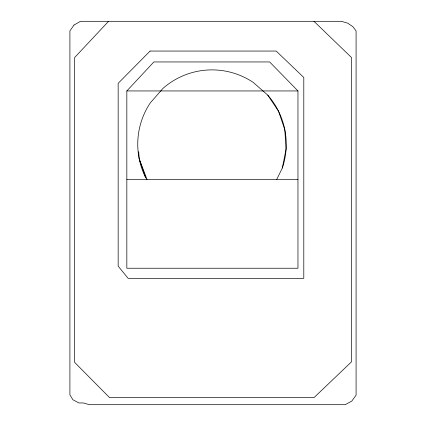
<?xml version="1.0" encoding="UTF-8"?>
<svg xmlns="http://www.w3.org/2000/svg" width="426" height="426" viewBox="0 0 426 426"><rect width="100%" height="100%" fill="white"/><g stroke="black" fill="none" stroke-linecap="round" stroke-linejoin="round"><path stroke-width="0.64" d="M276.65 179.591L282.337 168.014L286.091 148.978L284.802 129.621L278.545 111.255L267.757 95.136L253.166 82.356A74.193 74.193 0 0 0 162.972 88.39L150.208 102.996A74.39 74.39 0 0 0 145.447 177.168L147.066 179.591L139.19 158.802L138.716 151.704M126.841 90.946L153.866 61.951L269.647 61.951L297.96 90.946L297.96 268.236L126.841 268.236L126.841 90.946L297.96 90.946M108.577 21.3L74.651 57.526L74.651 362.393L109.626 397.682L313.946 397.682L351.509 361.828L351.509 57.526L313.946 21.3M126.841 179.591L297.96 179.591M139.19 158.802L145.447 177.168M267.757 95.131A74.385 74.385 0 0 1 282.332 168.014M74.012 25.059L69.912 30.885L69.912 394.833L72.894 399.748L78.89 402.948L83.437 402.948L89.322 404.7L345.23 404.7L351.828 401.058L356.088 395.147L356.088 30.928L352.808 26.598L347.616 23.137L341.311 21.3L80.498 21.3L74.012 25.059M150.08 51.051L118.156 83.336L118.156 266.138L128.109 278.316L303.802 278.316L303.802 77.479L276.181 51.051L150.08 51.051"/></g></svg>
